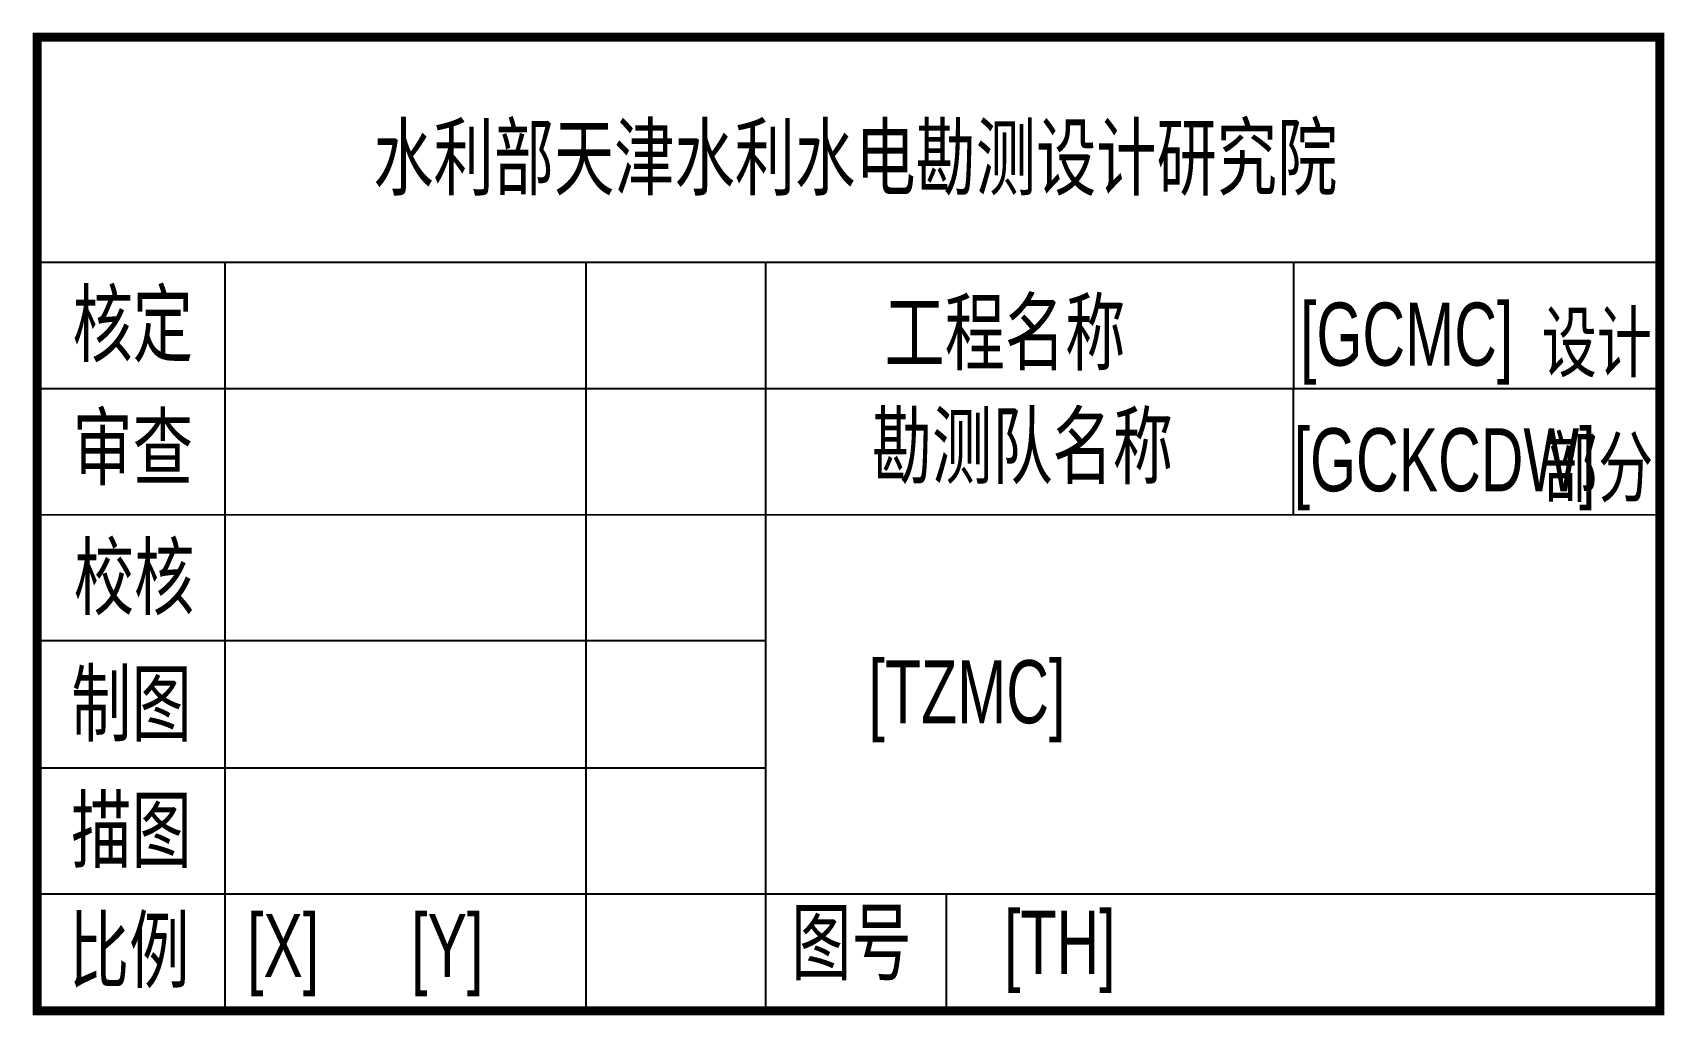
# Model space of a CAD drawing. Header units: millimetres. Extents: x -90.2 to 0.2, y -0.2 to 54.2.
import ezdxf

# ---------------------------------------------------------------- set-up
doc = ezdxf.new("R2010")
doc.units = ezdxf.units.MM
doc.layers.add('TB', color=7, linetype='Continuous')
doc.styles.add('LZ_FONTS_FS', font='hxm____0.ttf', dxfattribs={"width": 0.7, "height": 3.5})

msp = doc.modelspace()

# ---------------------------------------------------------------- linework, layer by layer
at = {"lineweight": 50, "const_width": 0.5}
msp.add_lwpolyline([(-90, 0), (0, 0), (0, 54), (-90, 54)], close=True, dxfattribs=at)
at = {"layer": 'TB'}
for p, q in [((-90, 41.517), (0, 41.517)), ((-79.598, 41.517), (-79.595, 0)), ((-59.577, 41.517), (-59.577, 0)), ((-49.597, 41.517), (-49.597, 0)), ((-20.312, 27.512), (-20.295, 41.487)), ((0, 34.501), (-90, 34.501)), ((0, 27.517), (-90, 27.496)), ((-49.597, 20.514), (-90, 20.514)), ((-49.597, 13.46), (-90, 13.46)), ((0, 6.479), (-90, 6.479)), ((-39.568, 0), (-39.56, 6.479))]:
    msp.add_line(p, q, dxfattribs=at)

# ---------------------------------------------------------------- texts
at = {"layer": 'TB', "style": 'LZ_FONTS_FS', "width": 0.7}
for s, height, p in [('水利部天津水利水电勘测设计研究院', 3.5, (-71.357, 45.597)), ('核定', 3.5, (-88.037, 36.353)), ('工程名称', 3.5, (-43.005, 35.893)), ('[GCMC]', 3.5, (-19.956, 35.78)), ('设计', 3.2, (-6.552, 35.49)), ('审查', 3.5, (-88.037, 29.519)), ('勘测队名称', 3.5, (-43.706, 29.595)), ('[GCKCDW]', 3.5, (-20.31, 28.813)), ('部分', 3.2, (-6.479, 28.559)), ('校核', 3.5, (-87.967, 22.325)), ('制图', 3.5, (-88.11, 15.311)), ('[TZMC]', 3.5, (-43.888, 15.947)), ('描图', 3.5, (-88.11, 8.297)), ('比例', 3.5, (-88.237, 1.634)), ('[X]', 3.5, (-78.361, 1.869)), ('[Y]', 3.5, (-69.255, 1.869)), ('图号', 3.5, (-48.176, 2.069)), ('[TH]', 3.5, (-36.373, 2.047))]:
    msp.add_text(s, height=height, dxfattribs=at).set_placement(p)

doc.saveas('drawing.dxf')
